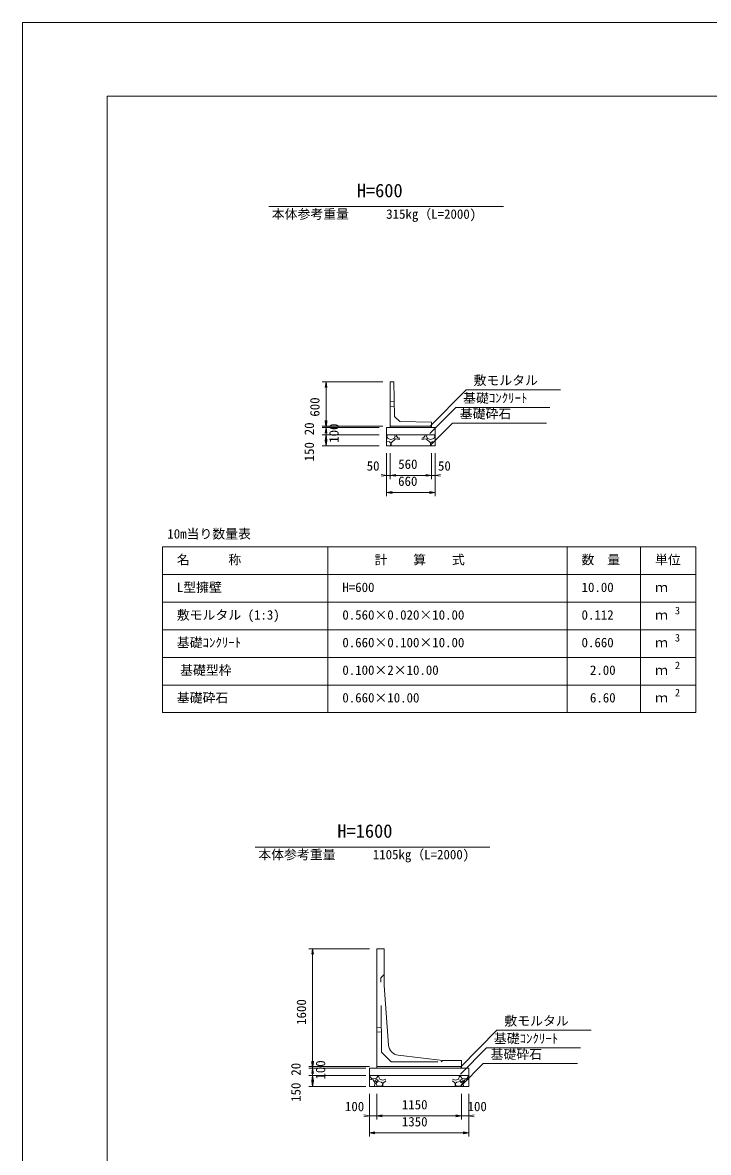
# Model space of a CAD drawing. Units: millimetres, scale not verified. Extents: x 0 to 84100, y 0 to 59400.
# Drawn here: x 0 to 18643, y 28708 to 59400 of the extents above; entities that cross this region are included whole.
import ezdxf
from ezdxf.enums import TextEntityAlignment as Align

# ---------------------------------------------------------------- set-up
doc = ezdxf.new("R2010")
doc.units = ezdxf.units.MM
doc.header["$LTSCALE"] = 100
doc.linetypes.add('USER1', pattern=[19.05, 12.7, -6.35])
for name, color, linetype, lineweight in [('D-MTR-FRAM（材料表図枠）', 2, 'Continuous', 18), ('D-STR-DIM（寸法）', 7, 'Continuous', 18), ('D-STR-HTXT（旗揚げ）', 7, 'Continuous', 18), ('D-STR-STRn（構造物）', 7, 'Continuous', 18), ('D-STR（構造物外形線）', 1, 'Continuous', 18), ('D-TTL(外枠）', 2, 'Continuous', 18), ('DEFPOINTS_2', 8, 'Continuous', 18)]:
    doc.layers.add(name, color=color, linetype=linetype, lineweight=lineweight)
for name, color, linetype in [('D-MTR-TXT(文字列）', 7, 'Continuous'), ('D-MTR（材料表タイトル）', 7, 'Continuous'), ('D-STR-TXT（文字）', 7, 'Continuous'), ('D-TTL-TXT（文字）', 7, 'Continuous')]:
    doc.layers.add(name, color=color, linetype=linetype)
doc.styles.add('ＭＳ ゴシック', font='')
doc.styles.get('ＭＳ ゴシック').set_extended_font_data('MS Gothic')

msp = doc.modelspace()

# ---------------------------------------------------------------- linework, layer by layer
at = {"layer": 'D-MTR-FRAM（材料表図枠）'}
for p, q in [((3800, 45154.4), (18300, 45154.4)), ((3800, 40654.4), (3800, 45154.4)), ((8300, 40654.4), (8300, 45154.4)), ((14800, 40654.4), (14800, 45154.4)), ((16800, 41954.4), (16800, 45154.4)), ((16800, 40654.4), (16800, 45154.4)), ((18300, 40654.4), (18300, 45154.4)), ((3800, 44404.4), (18300, 44404.4)), ((3800, 43654.4), (18300, 43654.4)), ((3800, 42904.4), (18300, 42904.4)), ((3800, 42154.4), (18300, 42154.4)), ((3800, 41404.4), (18300, 41404.4)), ((3800, 40654.4), (18300, 40654.4))]:
    msp.add_line(p, q, dxfattribs=at)
at = {"layer": 'D-STR-DIM（寸法）'}
for p, q in [((9793.1, 49640), (8148.1, 49640)), ((8223.1, 49490), (8248.1, 49640)), ((8248.1, 49640), (8248.1, 49620)), ((8248.1, 49640), (8273.1, 49490)), ((8248.1, 49620), (8248.1, 48460)), ((8248.1, 48440), (8223.1, 48590)), ((8248.1, 48440), (8223.1, 48590)), ((8248.1, 48400), (8223.1, 48550)), ((8273.1, 48590), (8248.1, 48440)), ((8273.1, 48590), (8248.1, 48440)), ((8273.1, 48550), (8248.1, 48400)), ((9793.1, 48440), (8148.1, 48440)), ((9793.1, 48440), (8148.1, 48440)), ((9693.1, 48400), (8148.1, 48400)), ((9693.1, 48400), (8148.1, 48400)), ((9693.1, 48200), (8148.1, 48200)), ((9693.1, 48200), (8148.1, 48200)), ((8223.1, 48250), (8248.1, 48400)), ((8223.1, 48050), (8248.1, 48200)), ((8223.1, 48050), (8248.1, 48200)), ((8248.1, 48460), (8248.1, 48480)), ((8248.1, 48440), (8248.1, 48460)), ((8248.1, 48440), (8248.1, 48460)), ((8248.1, 48420), (8248.1, 48440)), ((8248.1, 48440), (8248.1, 48400)), ((8248.1, 48400), (8248.1, 48420)), ((8248.1, 48400), (8248.1, 48200)), ((8248.1, 48400), (8248.1, 48380)), ((8248.1, 48400), (8273.1, 48250)), ((8248.1, 48380), (8248.1, 48360)), ((8248.1, 48200), (8248.1, 48180)), ((8248.1, 48200), (8273.1, 48050)), ((8248.1, 48200), (8248.1, 48180)), ((8248.1, 48200), (8273.1, 48050)), ((9693.1, 47900), (8148.1, 47900)), ((8248.1, 47900), (8223.1, 48050)), ((8248.1, 48180), (8248.1, 47920)), ((8248.1, 48180), (8248.1, 48160)), ((8273.1, 48050), (8248.1, 47900)), ((8248.1, 47900), (8248.1, 47920)), ((9893.1, 47700), (9893.1, 46999.7)), ((9893.1, 47700), (9893.1, 46537.1)), ((9993.1, 47700), (9993.1, 46999.7)), ((9993.1, 47700), (9993.1, 46999.7)), ((11113.1, 47700), (11113.1, 46999.7)), ((11113.1, 47700), (11113.1, 46999.7)), ((11213.1, 47700), (11213.1, 46999.7)), ((11213.1, 47700), (11213.1, 46537.1)), ((9743.1, 47124.7), (9893.1, 47099.7)), ((9893.1, 47099.7), (9743.1, 47074.7)), ((9873.1, 47099.7), (9853.1, 47099.7)), ((9893.1, 47099.7), (9873.1, 47099.7)), ((9993.1, 47099.7), (9893.1, 47099.7)), ((9993.1, 47099.7), (10143.1, 47124.7)), ((9993.1, 47099.7), (10143.1, 47124.7)), ((9993.1, 47099.7), (10013.1, 47099.7)), ((10143.1, 47074.7), (9993.1, 47099.7)), ((9993.1, 47099.7), (10013.1, 47099.7)), ((10143.1, 47074.7), (9993.1, 47099.7)), ((10013.1, 47099.7), (10033.1, 47099.7)), ((10013.1, 47099.7), (11093.1, 47099.7)), ((10963.1, 47124.7), (11113.1, 47099.7)), ((10963.1, 47124.7), (11113.1, 47099.7)), ((11113.1, 47099.7), (10963.1, 47074.7)), ((11113.1, 47099.7), (10963.1, 47074.7)), ((11093.1, 47099.7), (11073.1, 47099.7)), ((11113.1, 47099.7), (11093.1, 47099.7)), ((11113.1, 47099.7), (11093.1, 47099.7)), ((11113.1, 47099.7), (11213.1, 47099.7)), ((11213.1, 47099.7), (11363.1, 47124.7)), ((11213.1, 47099.7), (11233.1, 47099.7)), ((11363.1, 47074.7), (11213.1, 47099.7)), ((11233.1, 47099.7), (11253.1, 47099.7)), ((9893.1, 46637.1), (10043.1, 46662.1)), ((11063.1, 46662.1), (11213.1, 46637.1)), ((9893.1, 46637.1), (9913.1, 46637.1)), ((10043.1, 46612.1), (9893.1, 46637.1)), ((11193.1, 46637.1), (9913.1, 46637.1)), ((11213.1, 46637.1), (11063.1, 46612.1)), ((11213.1, 46637.1), (11193.1, 46637.1)), ((9428.1, 34240.6), (7783.2, 34240.6)), ((7858.2, 34090.6), (7883.2, 34240.6)), ((7883.2, 34240.6), (7883.2, 34220.6)), ((7883.2, 34240.6), (7908.2, 34090.6)), ((7883.2, 34220.6), (7883.2, 31060.6)), ((9428.1, 31040.6), (7783.2, 31040.6)), ((9428.1, 31040.6), (7783.2, 31040.6)), ((9328.1, 31000.6), (7783.2, 31000.6)), ((9328.1, 31000.6), (7783.2, 31000.6)), ((7883.2, 31040.6), (7858.2, 31190.6)), ((7883.2, 31040.6), (7858.2, 31190.6)), ((7883.2, 31000.6), (7858.2, 31150.6)), ((7858.2, 30850.6), (7883.2, 31000.6)), ((7908.2, 31190.6), (7883.2, 31040.6)), ((7908.2, 31190.6), (7883.2, 31040.6)), ((7908.2, 31150.6), (7883.2, 31000.6)), ((7883.2, 31060.6), (7883.2, 31080.6)), ((7883.2, 31040.6), (7883.2, 31060.6)), ((7883.2, 31040.6), (7883.2, 31060.6)), ((7883.2, 31020.6), (7883.2, 31040.6)), ((7883.2, 31040.6), (7883.2, 31000.6)), ((7883.2, 31000.6), (7883.2, 31020.6)), ((7883.2, 31000.6), (7883.2, 30800.6)), ((7883.2, 31000.6), (7883.2, 30980.6)), ((7883.2, 31000.6), (7908.2, 30850.6)), ((9328.1, 30800.6), (7783.2, 30800.6)), ((9328.1, 30800.6), (7783.2, 30800.6)), ((7858.2, 30650.6), (7883.2, 30800.6)), ((7858.2, 30650.6), (7883.2, 30800.6)), ((7883.2, 30980.6), (7883.2, 30960.6)), ((7883.2, 30800.6), (7883.2, 30780.6)), ((7883.2, 30800.6), (7908.2, 30650.6)), ((7883.2, 30800.6), (7883.2, 30780.6)), ((7883.2, 30800.6), (7908.2, 30650.6)), ((7883.2, 30780.6), (7883.2, 30520.6)), ((7883.2, 30780.6), (7883.2, 30760.6)), ((9328.1, 30500.6), (7783.2, 30500.6)), ((7883.2, 30500.6), (7858.2, 30650.6)), ((7908.2, 30650.6), (7883.2, 30500.6)), ((7883.2, 30500.6), (7883.2, 30520.6)), ((9428.1, 30300.6), (9428.1, 29600.3)), ((9428.1, 30300.6), (9428.1, 29137.6)), ((9628.1, 30300.6), (9628.1, 29600.3)), ((9628.1, 30300.6), (9628.1, 29600.3)), ((11928.1, 30300.6), (11928.1, 29600.3)), ((11928.1, 30300.6), (11928.1, 29600.3)), ((12128.1, 30300.6), (12128.1, 29600.3)), ((12128.1, 30300.6), (12128.1, 29137.6)), ((9278.1, 29725.3), (9428.1, 29700.3)), ((9428.1, 29700.3), (9278.1, 29675.3)), ((9408.1, 29700.3), (9388.1, 29700.3)), ((9428.1, 29700.3), (9408.1, 29700.3)), ((9628.1, 29700.3), (9428.1, 29700.3)), ((9628.1, 29700.3), (9778.1, 29725.3)), ((9628.1, 29700.3), (9778.1, 29725.3)), ((9628.1, 29700.3), (9648.1, 29700.3)), ((9778.1, 29675.3), (9628.1, 29700.3)), ((9628.1, 29700.3), (9648.1, 29700.3)), ((9778.1, 29675.3), (9628.1, 29700.3)), ((9648.1, 29700.3), (9668.1, 29700.3)), ((9648.1, 29700.3), (11908.1, 29700.3)), ((11778.1, 29725.3), (11928.1, 29700.3)), ((11778.1, 29725.3), (11928.1, 29700.3)), ((11928.1, 29700.3), (11778.1, 29675.3)), ((11928.1, 29700.3), (11778.1, 29675.3)), ((11908.1, 29700.3), (11888.1, 29700.3)), ((11928.1, 29700.3), (11908.1, 29700.3)), ((11928.1, 29700.3), (11908.1, 29700.3)), ((11928.1, 29700.3), (12128.1, 29700.3)), ((12128.1, 29700.3), (12278.1, 29725.3)), ((12128.1, 29700.3), (12148.1, 29700.3)), ((12278.1, 29675.3), (12128.1, 29700.3)), ((12148.1, 29700.3), (12168.1, 29700.3)), ((9428.1, 29237.6), (9578.1, 29262.6)), ((9428.1, 29237.6), (9448.1, 29237.6)), ((9578.1, 29212.6), (9428.1, 29237.6)), ((12108.1, 29237.6), (9448.1, 29237.6)), ((11978.1, 29262.6), (12128.1, 29237.6)), ((12128.1, 29237.6), (11978.1, 29212.6)), ((12128.1, 29237.6), (12108.1, 29237.6))]:
    msp.add_line(p, q, dxfattribs=at)
at = {"layer": 'D-STR-HTXT（旗揚げ）'}
for p, q in [((6690.2, 54400), (13068.5, 54400)), ((11067.6, 48425.3), (12059.3, 49426.6)), ((14619.1, 49426.6), (12059.3, 49426.6)), ((11067.6, 48234.8), (11773.6, 48947.6)), ((14333.4, 48947.6), (11773.6, 48947.6)), ((11096.9, 47926.5), (11684.8, 48520.2)), ((14244.7, 48520.2), (11684.8, 48520.2)), ((6325.3, 37000.6), (12703.6, 37000.6)), ((11904.3, 31025.9), (12896, 32027.1)), ((15455.8, 32027.1), (12896, 32027.1)), ((11904.3, 30835.4), (12610.3, 31548.2)), ((15170.1, 31548.2), (12610.3, 31548.2)), ((11933.6, 30527.1), (12521.5, 31120.7)), ((15081.3, 31120.7), (12521.5, 31120.7))]:
    msp.add_line(p, q, dxfattribs=at)
at = {"layer": 'D-STR-STRn（構造物）'}
for p, q in [((9893.1, 48400), (11213.1, 48400)), ((9893.1, 47900), (9893.1, 48400)), ((9893.1, 48200), (11213.1, 48200)), ((9904.1, 48169.2), (9917.3, 48200)), ((9993.1, 48440), (9993.1, 48400)), ((10109.6, 48200), (10123.8, 48169.1)), ((10158.7, 48169), (10170.3, 48200)), ((10947.5, 48169), (10935.8, 48200)), ((10996.6, 48200), (10982.3, 48169.1)), ((11113.1, 48440), (11113.1, 48400)), ((11202.1, 48169.2), (11188.9, 48200)), ((11213.1, 47900), (11213.1, 48400)), ((9898.8, 48069.1), (9893.1, 48071)), ((9893.1, 48066.1), (9898.2, 48069.2)), ((9974.4, 48014.5), (9893.1, 48026.7)), ((9893.1, 47915.4), (9988.9, 47903.9)), ((9893.1, 47900), (11213.1, 47900)), ((9898.7, 48169.1), (9928.6, 48099.1)), ((9928.3, 48098.6), (10013.3, 48073.6)), ((10014.3, 47978.5), (9974.3, 48013.5)), ((9988.1, 47903.9), (10013.1, 47948.9)), ((10013.7, 47949.1), (10013.7, 47979.1)), ((10014.2, 48073.6), (10099.2, 48098.6)), ((10018.8, 47984), (10014.8, 47900)), ((10134.2, 48089.1), (10019.2, 47984.1)), ((10098.9, 48098.8), (10123.9, 48168.8)), ((10252.2, 48078.5), (10133.9, 48088.4)), ((10213.7, 48109.9), (10158.7, 48169.9)), ((10252.2, 48113.1), (10213.1, 48109.7)), ((10854, 48113.1), (10893, 48109.7)), ((10854, 48078.5), (10972.3, 48088.4)), ((10892.4, 48109.9), (10947.4, 48169.9)), ((10972, 48089.1), (11087, 47984.1)), ((11007.2, 48098.8), (10982.2, 48168.8)), ((11091.9, 48073.6), (11006.9, 48098.6)), ((11087.3, 47984), (11091.3, 47900)), ((11091.9, 47978.5), (11131.9, 48013.5)), ((11092.4, 47949.1), (11092.4, 47979.1)), ((11177.9, 48098.6), (11092.9, 48073.6)), ((11118.1, 47903.9), (11093.1, 47948.9)), ((11213.1, 47915.4), (11117.3, 47903.9)), ((11131.8, 48014.5), (11213.1, 48026.7)), ((11207.5, 48169.1), (11177.5, 48099.1)), ((11207.3, 48069.1), (11213.1, 48071)), ((11213.1, 48066.1), (11207.9, 48069.2)), ((9428.1, 30500.6), (9428.1, 31000.6)), ((9428.1, 31000.6), (12128.1, 31000.6)), ((9628.1, 31040.6), (9628.1, 31000.6)), ((11928.1, 31040.6), (11928.1, 31000.6)), ((12128.1, 30500.6), (12128.1, 31000.6)), ((9428.1, 30800.6), (12128.1, 30800.6)), ((9437, 30769.6), (9448.6, 30800.6)), ((9492, 30710.8), (9437, 30770.8)), ((9606.5, 30720.2), (9491.5, 30710.2)), ((9652.3, 30769.2), (9607.3, 30719.2)), ((9646.8, 30794.9), (9624.2, 30800.6)), ((9652.1, 30769.6), (9647.1, 30794.6)), ((9676.9, 30769.7), (9706.9, 30699.7)), ((9682.3, 30769.8), (9695.5, 30800.6)), ((9706.6, 30699.2), (9791.6, 30674.2)), ((9792.5, 30674.2), (9870.2, 30697)), ((11763.7, 30674.2), (11686.1, 30697)), ((11849.7, 30699.2), (11764.7, 30674.2)), ((11879.4, 30769.7), (11849.4, 30699.7)), ((11874, 30769.8), (11860.7, 30800.6)), ((11904, 30769.2), (11949, 30719.2)), ((11904.1, 30769.6), (11909.1, 30794.6)), ((11909.4, 30794.9), (11932.1, 30800.6)), ((11949.8, 30720.2), (12064.8, 30710.2)), ((12064.3, 30710.8), (12119.3, 30770.8)), ((12119.3, 30769.6), (12107.7, 30800.6)), ((9532.2, 30678.9), (9428.1, 30687.6)), ((9428.1, 30500.6), (12128.1, 30500.6)), ((9587.6, 30589.8), (9532.6, 30679.8)), ((9558.6, 30500.6), (9587.1, 30589.8)), ((9616.9, 30689.2), (9581.9, 30674.2)), ((9582, 30674.7), (9602, 30624.7)), ((9601.6, 30624.8), (9676.6, 30669.8)), ((9601.9, 30579.7), (9641.9, 30519.7)), ((9652.1, 30629.7), (9602.1, 30579.7)), ((9677.2, 30669.7), (9617.2, 30689.7)), ((9642.2, 30519.5), (9767.2, 30504.5)), ((9752.8, 30615.1), (9652.8, 30630.1)), ((9792.8, 30578.9), (9752.8, 30613.9)), ((9766.6, 30504.6), (9791.6, 30549.6)), ((9792.1, 30549.7), (9792.1, 30579.7)), ((9797.1, 30584.7), (9793.1, 30500.6)), ((9870.2, 30651.1), (9797.4, 30584.7)), ((11686.1, 30651.1), (11758.8, 30584.7)), ((11759.2, 30584.7), (11763.2, 30500.6)), ((11763.4, 30578.9), (11803.4, 30613.9)), ((11764.2, 30549.7), (11764.2, 30579.7)), ((11789.6, 30504.6), (11764.6, 30549.6)), ((11914, 30519.5), (11789, 30504.5)), ((11803.5, 30615.1), (11903.5, 30630.1)), ((11879.1, 30669.7), (11939.1, 30689.7)), ((11954.6, 30624.8), (11879.6, 30669.8)), ((11904.2, 30629.7), (11954.2, 30579.7)), ((11954.3, 30579.7), (11914.3, 30519.7)), ((11939.3, 30689.2), (11974.3, 30674.2)), ((11974.3, 30674.7), (11954.3, 30624.7)), ((11968.7, 30589.8), (12023.7, 30679.8)), ((11997.7, 30500.6), (11969.1, 30589.8)), ((12024, 30678.9), (12128.1, 30687.6))]:
    msp.add_line(p, q, dxfattribs=at)
at = {"layer": 'D-STR（構造物外形線）'}
for p, q in [((9993.1, 48440), (9993.1, 49640)), ((9993.1, 49640), (10093.1, 49640)), ((10093.1, 49640), (10113.1, 48700)), ((10113.1, 48700), (10253.1, 48560)), ((11113.1, 48548), (10253.1, 48560)), ((11113.1, 48440), (11113.1, 48548)), ((9993.1, 48440), (11113.1, 48440)), ((9628.1, 31040.6), (9628.1, 34240.6)), ((9628.1, 34240.6), (9828.1, 34240.6)), ((9828.1, 34240.6), (9828.1, 33240.6)), ((9738.1, 33450.6), (9828.1, 33540.6)), ((9949.7, 31625.7), (9828.1, 33240.6)), ((11428.1, 31200.6), (10212.1, 31350.5)), ((9628.1, 31040.6), (11928.1, 31040.6)), ((11928.1, 31200.6), (11428.1, 31200.6)), ((11928.1, 31040.6), (11928.1, 31200.6))]:
    msp.add_line(p, q, dxfattribs=at)
at = {"layer": 'D-STR（構造物外形線）', "linetype": 'USER1'}
for p, q in [((9993.1, 49110), (10104.6, 49100.5)), ((9993.1, 48970), (10107.1, 48980.5)), ((9758.1, 31430.6), (9738.1, 33450.6)), ((9628.1, 32110.6), (9751.3, 32100.6)), ((9628.1, 31970.6), (9752.5, 31980.6)), ((10018.1, 31170.6), (9758.1, 31430.6)), ((10018.1, 31170.6), (11376.2, 31170.6)), ((11376.2, 31170.6), (11428.1, 31200.6))]:
    msp.add_line(p, q, dxfattribs=at)
at = {"layer": 'D-STR（構造物外形線）'}
msp.add_arc((10248.8, 31648.2), 300, 184.30447, 262.9716, dxfattribs=at)
at = {"layer": 'D-TTL(外枠）'}
for p, q in [((2300, 57400), (81800, 57400)), ((2300, 2000), (2300, 57400))]:
    msp.add_line(p, q, dxfattribs=at)
at = {"layer": 'DEFPOINTS_2'}
for p, q in [((0, 59400), (84100, 59400)), ((0, 0), (0, 59400))]:
    msp.add_line(p, q, dxfattribs=at)

# ---------------------------------------------------------------- texts
at = {"layer": 'D-MTR-TXT(文字列）', "style": 'ＭＳ ゴシック'}
for s, height, p in [('本体参考重量', 256.6, (6773.3, 53993.3)), ('315kg（L=2000)', 256.6, (9885.2, 53993.3)), ('名\u3000\u3000\u3000称', 256.6, (4192.3, 44604.4)), ('計\u3000\u3000算\u3000\u3000式', 256.6, (9570, 44604.4)), ('数\u3000量', 256.6, (15192.3, 44604.4)), ('単位', 256.6, (17192.3, 44604.4)), ('L型擁壁', 256.6, (4192.3, 43854.4)), ('H=600', 256.6, (8692.3, 43854.4)), ('10.00', 256.6, (15195, 43854.4)), ('ｍ', 256.6, (17192.3, 43854.4)), ('敷モルタル (1:3)', 256.6, (4192.3, 43104.4)), ('0.560×0.020×10.00', 256.6, (8692.3, 43104.4)), ('0.112', 256.6, (15195, 43104.4)), ('ｍ', 256.6, (17192.3, 43104.4)), ('3', 205.3, (17732.5, 43264.4)), ('基礎ｺﾝｸﾘｰﾄ', 256.6, (4192.3, 42354.4)), ('0.660×0.100×10.00', 256.6, (8692.3, 42354.4)), ('0.660', 256.6, (15195, 42354.4)), ('3', 205.3, (17732.5, 42524.4)), ('ｍ', 256.6, (17192.3, 42354.4)), ('基礎型枠', 256.6, (4282.3, 41604.4)), ('0.100×2×10.00', 256.6, (8692.3, 41604.4)), ('2.00', 256.6, (15422.4, 41604.4)), ('ｍ', 256.6, (17192.3, 41604.4)), ('2', 205.3, (17732.5, 41774.4)), ('基礎砕石', 256.6, (4192.3, 40854.4)), ('0.660×10.00', 256.6, (8692.3, 40854.4)), ('6.60', 256.6, (15422.4, 40854.4)), ('2', 205.3, (17732.5, 41034.4)), ('ｍ', 256.6, (17192.3, 40854.4)), ('本体参考重量', 256.6, (6408.3, 36593.9)), ('1105kg（L=2000)', 256.6, (9520.3, 36593.9))]:
    msp.add_text(s, height=height, dxfattribs=at).set_placement(p, align=Align.BOTTOM_LEFT)
at = {"layer": 'D-MTR（材料表タイトル）', "style": 'ＭＳ ゴシック'}
msp.add_text('10m当り数量表', height=256.6, dxfattribs=at).set_placement((3934.2, 45307), align=Align.BOTTOM_LEFT)
at = {"layer": 'D-STR-DIM（寸法）', "style": 'ＭＳ ゴシック'}
for s, p in [('600', (8148.1, 48695.3)), ('20', (7998.1, 48190.8)), ('100', (8668.3, 47984.6)), ('150', (7998.1, 47480.5)), ('1600', (7783.2, 32172.4)), ('20', (7633.2, 30791.4)), ('100', (8303.4, 30686.1)), ('150', (7633.2, 30081.1))]:
    msp.add_text(s, height=256.6, rotation=90, dxfattribs=at).set_placement(p, align=Align.BOTTOM_LEFT)
for s, p in [('50', (9353.6, 47151)), ('560', (10211.1, 47199.7)), ('50', (11292, 47151)), ('660', (10208.4, 46737.1)), ('100', (8762.5, 29751.6)), ('1150', (10310, 29800.3)), ('100', (12096.1, 29751.6)), ('1350', (10310, 29337.6))]:
    msp.add_text(s, height=256.6, dxfattribs=at).set_placement(p, align=Align.BOTTOM_LEFT)
at = {"layer": 'D-STR-TXT（文字）', "style": 'ＭＳ ゴシック'}
for s, p in [('敷モルタル', (12259.3, 49476.6)), ('基礎ｺﾝｸﾘｰﾄ', (11973.6, 48997.6)), ('基礎砕石', (11884.8, 48570.2)), ('敷モルタル', (13096, 32077.1)), ('基礎ｺﾝｸﾘｰﾄ', (12810.3, 31598.2)), ('基礎砕石', (12721.5, 31170.7))]:
    msp.add_text(s, height=256.6, dxfattribs=at).set_placement(p, align=Align.BOTTOM_LEFT)
at = {"layer": 'D-TTL-TXT（文字）', "style": 'ＭＳ ゴシック'}
for s, p in [('H=600', (9084.4, 54544.9)), ('H=1600', (8557.1, 37145.5))]:
    msp.add_text(s, height=366.6, dxfattribs=at).set_placement(p, align=Align.BOTTOM_LEFT)

doc.saveas('drawing.dxf')
